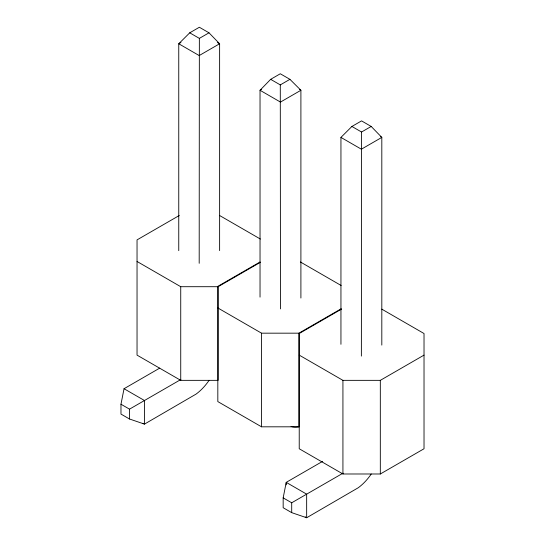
<?xml version="1.0" encoding="UTF-8"?>
<svg xmlns="http://www.w3.org/2000/svg" width="545" height="545" viewBox="0 0 545 545"><rect width="100%" height="100%" fill="white"/><g stroke="black" fill="none" stroke-linecap="round" stroke-linejoin="round"><path stroke-width="0.82" d="M219.621 250.605L219.621 43.764L209.001 32.816L199.361 38.375L199.191 263.303M381.813 345.094L381.813 137.401L371.193 126.454L361.553 132.019L361.376 356.096M209.042 380.403A38.395 22.168 -60 0 1 196.057 394.11L144.473 424.112L129.512 419.003L120.976 414.077L120.976 404.227L124.035 388.721L159.705 368.127M371.234 474.041A38.395 22.168 -60 0 1 358.249 487.748L306.658 517.75L291.704 512.647L283.168 507.722L283.168 497.864L286.227 482.359L322.626 461.343M300.901 298.026L300.901 90.279L289.926 79.332L280.293 73.766L270.654 79.332L260.033 90.279L260.033 297.12M209.001 32.816L199.361 27.25L189.728 32.816L178.753 43.764L178.753 250.659M340.945 344.297L340.945 137.401L351.913 126.454L361.553 120.888L371.193 126.454M180.947 42.496L178.753 43.764L199.191 55.563L219.621 43.764L217.435 42.496M261.491 89.441L260.033 90.279L280.464 102.079L300.901 90.279L299.443 89.441M270.654 79.332L280.293 84.897L289.926 79.332M179.278 215.5L137.04 239.889L137.04 355.122L180.736 380.349L218.129 380.349L218.129 286.704L260.374 262.322M260.067 261.968L217.823 286.357L217.823 401.59L261.525 426.817L298.919 426.817L298.919 333.172L341.163 308.79M120.976 404.227L129.512 409.152L180.865 379.504M341.47 309.138L299.225 333.526L299.225 448.76L342.928 473.987L380.321 473.987L424.024 448.76L424.024 333.526L381.779 309.138M299.225 355.115L342.928 380.349L380.321 380.349L424.024 355.115M283.168 497.864L291.704 502.79L343.057 473.142M137.04 261.477L180.736 286.704L218.129 286.704M217.823 307.945L261.525 333.172L298.919 333.172M380.356 136.557L381.813 137.401L361.376 149.201L340.945 137.401M189.728 32.816L199.361 38.375M351.913 126.454L361.553 132.019M300.377 261.968L341.163 285.512M219.587 215.5L260.374 239.044M124.035 388.721L144.473 400.514L144.473 424.112L143.008 423.267M305.2 516.905L306.658 517.75L306.658 494.158L286.227 482.359L286.227 484.887M280.293 84.897L280.464 308.92M380.321 380.349L380.321 473.987M342.928 380.349L342.928 473.987M291.704 502.79L291.704 512.647M261.525 333.172L261.525 426.817M180.736 286.704L180.736 380.349M129.512 409.152L129.512 419.003M299.185 426.749A38.395 22.168 -60 0 1 291.044 426.503"/></g></svg>
